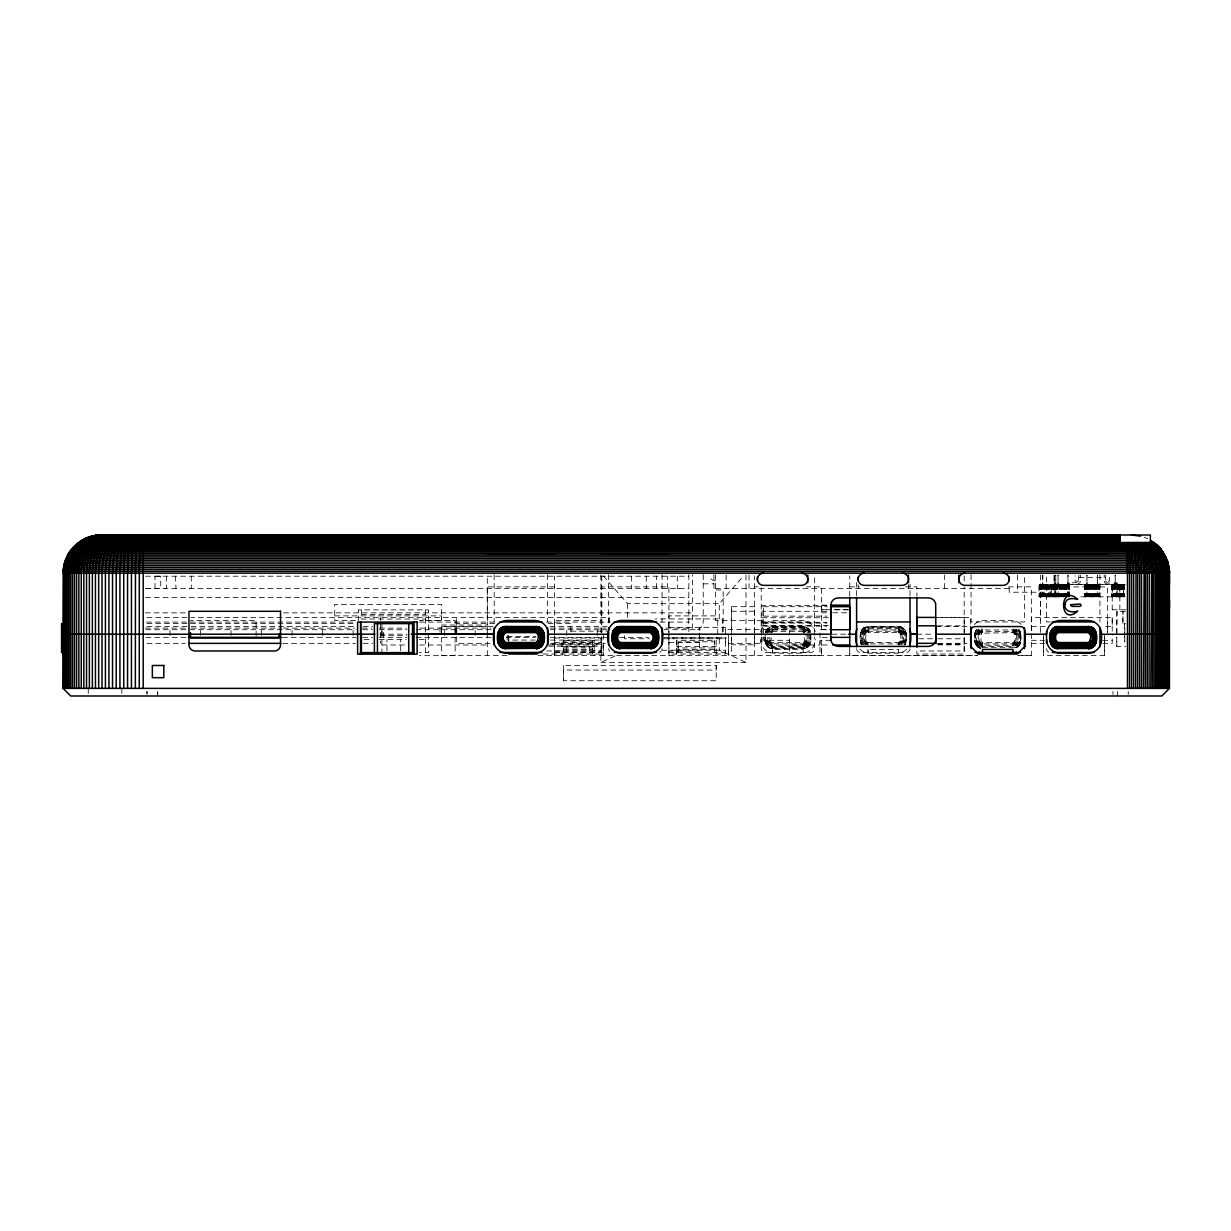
<?xml version="1.0" encoding="UTF-8"?>
<svg xmlns="http://www.w3.org/2000/svg" width="1231" height="1231" viewBox="0 0 1231 1231"><rect width="100%" height="100%" fill="white"/><g stroke="black" fill="none" stroke-linecap="round" stroke-linejoin="round"><path stroke-width="0.75" stroke-dasharray="5 3.75" d="M147.012 694.469L147.012 691.422L147.012 695.992M155.014 588.418L155.014 576.2M166.462 576.2L166.462 588.418L162.23 588.418M170.001 635.458L170.001 629.733M191.267 576.2L191.267 588.418L187.312 588.418M200.515 635.458L200.515 629.733M231.043 635.458L231.043 629.718M256.125 636.196L256.125 620.455L190.497 620.455M261.557 635.458L261.557 629.718M292.086 635.458L292.086 629.733M322.599 635.458L322.599 629.733M353.128 635.458L353.128 629.733M358.359 621.04L358.375 609.884L428.573 609.884L428.557 652.615L419.279 652.615M361.422 609.884L361.422 619.039L425.511 619.039M381.902 653.876L381.902 622.194M383.641 637.366L383.641 629.718M386.98 650.753L386.98 639.628M400.706 650.753L400.706 639.643M425.511 652.615L425.511 633.965M425.511 632.103L425.511 609.884M440.006 632.365L440.006 625.04L487.307 625.04L487.307 575.139M441.529 637.35L441.529 655.554L508.418 655.554M441.529 632.303L441.529 626.564L492.862 626.564M444.683 635.458L444.683 629.718M455.147 637.35L455.147 655.661L419.463 655.661M455.147 632.488L455.147 620.47L419.463 620.47M456.67 632.334L456.67 617.408M475.197 635.442L475.197 629.718M487.307 655.554L487.322 626.564L441.529 626.579M507.157 640.305L507.157 634.211M508.68 643.105L508.68 635.981M554.458 637.058L554.458 655.554L554.458 636.273M554.458 635.211L554.458 622.301M554.458 632.672L554.458 576.093M562.09 655.554L562.09 640.351L594.142 640.351L594.142 655.554M563.613 680.743L563.613 665.479L716.211 665.479L716.211 680.743L563.613 680.743L563.613 665.479M566.66 651.091L566.66 646.829L589.557 646.829L589.557 651.091M566.768 635.442L566.768 629.733M597.281 635.442L597.281 629.718M603.298 634.196L603.298 655.538L603.298 644.105L551.38 644.121M609.022 622.901L609.022 617.408L191.005 617.423M624.532 635.719L624.532 638.766L649.46 638.766M676.542 640.351L676.542 655.569L676.542 640.351L716.211 640.351L716.211 655.569M678.066 652.507L678.066 641.828L714.688 641.828L714.688 654.03M716.211 665.479L716.211 670.064L563.613 670.049M719.273 638.766L719.273 650.214L745.986 662.432L745.986 637.966M722.335 632.288L722.335 618.931L655.215 618.931M715.457 615.885L668.91 615.885L668.91 654.03L725.367 654.03L725.382 637.858M668.91 627.333L725.367 627.333L725.367 629.61L762.081 629.626M537.916 655.584L728.429 655.569L728.429 638.027L668.91 638.027M731.476 637.75L731.476 655.508L977.814 655.569L849.744 655.508L849.744 650.183M731.476 632.303L731.476 606.683L754.372 606.683L754.372 635.288M754.372 655.508L754.372 634.196M754.372 632.303L754.372 575.954M761.235 637.196L761.235 648.645A3.816 3.816 0 0 0 765.051 652.461L810.829 652.461A3.816 3.816 0 0 0 814.645 648.645L814.645 637.196M761.235 635.288L761.235 587.879M804.735 637.581L804.689 641.351L803.197 642.536L772.022 642.382L769.375 647.891L765.39 642.674L765.051 634.196C763.836 639.843 765.328 648.691 772.683 648.645L803.197 648.645C808.875 648.752 811.906 642.613 810.829 637.581M772.683 649.414L772.683 652.461L772.683 649.414L803.197 649.414L803.197 652.461L803.197 649.414M803.197 648.491L804.859 648.306L803.197 642.536L803.197 648.645A7.632 7.632 0 0 0 810.829 641.012L810.829 634.196M814.645 635.288L814.645 574.646M821.508 609.73L830.925 609.73L821.508 609.73L821.508 586.879L806.167 586.879M849.744 644.998L849.744 655.508M849.744 596.404L849.744 575.939M856.607 595.604L856.607 582.448M860.623 642.705L866.686 641.674L861.177 644.321C859.069 638.104 859.269 626.81 868.055 626.517L868.055 632.626C864.778 633.688 864.839 641.52 868.055 642.536L898.584 642.536C901.877 641.459 901.738 633.688 898.584 632.626L868.055 632.626L866.362 626.702M868.055 649.414L868.055 652.461L868.055 649.414L898.584 649.414L898.584 652.461M861.454 644.829A7.632 7.632 0 0 1 860.423 641.012C859.469 635.442 860.746 626.641 868.055 626.671L898.584 626.517C907.37 626.81 907.57 638.104 905.447 644.321L899.953 641.674M910.017 595.604L910.017 584.11M964.196 620.455L964.196 654.015L916.895 654.03L916.895 647.152M944.362 588.418L944.362 575.062M964.196 637.504L964.196 650.968L916.895 650.968M964.196 632.303L964.196 586.879M971.059 574.646L971.059 621.932L1024.469 621.932L1024.469 574.646M977.845 646.86L980.845 648.306C972.967 646.413 973.367 635.119 976.552 629.395L981.322 633.196L1013.036 632.626C1016.191 633.688 1016.329 641.459 1013.036 642.536L982.169 642.505L980.984 641.012L981.322 633.196M1019.899 630.841L1014.221 633.196L1018.991 629.395C1021.961 634.888 1022.484 644.367 1016.344 647.891L1013.698 642.382L1014.59 647.86C1021.915 645.706 1021.484 635.273 1018.529 629.764M1040.503 632.472L1040.503 586.91L1107.638 586.91L1107.638 632.303M1042.719 575.062L1042.965 596.804M1104.592 637.796L1104.592 655.569L1043.549 655.569L1043.549 634.196M1054.213 575.062L1054.29 596.804L1054.198 575.062L1054.244 584.602L1124.919 584.587M1058.06 584.602L1058.06 575.062L1058.183 596.804M1086.958 584.602L1086.958 575.062L1086.896 596.804M1097.637 584.602L1097.637 575.062L1097.698 596.804M1104.592 655.569L1104.592 634.196M1107.638 632.472L1107.638 620.455M1008.327 586.879L1031.347 586.879L1031.347 632.303L1031.347 617.408L1112.224 617.408L1112.224 626.564L1102.822 626.564M1112.224 609.945L1112.224 584.587L1112.116 596.804M1115.194 584.602L1115.194 575.062L1115.209 584.587L1115.194 583.079M1116.794 646.398L1116.794 637.166L1116.809 646.398L1125.703 646.398M1119.856 609.945L1119.856 584.587L1119.795 596.804M1124.795 641.828L1124.795 623.517M766.713 629.395L770.421 632.349L772.037 631.334L772.683 632.626L772.683 626.517L770.991 626.702L772.022 632.765L769.375 627.271L765.236 632.442L769.437 627.41M769.79 637.581L770.083 642.259L772.037 643.828L803.197 643.905L803.858 642.382L806.505 647.891M867.409 631.334C863.223 633.226 863.146 642.951 868.055 643.905L898.584 643.905C903.616 642.982 903.616 632.165 898.584 631.257L868.055 631.257L867.393 632.765L864.747 627.271M899.507 645.09L899.245 642.382L900.384 644.782C904.77 641.659 904.831 630.795 898.584 629.98L868.055 629.98C861.792 630.795 861.869 641.659 866.239 644.782L867.393 642.382M981.322 628.949L981.846 632.765L980.199 629.349C974.783 632.872 974.998 645.629 982.507 646.352L1013.036 646.352C1020.545 645.629 1020.761 632.872 1015.344 629.349L1013.698 632.765M1078.941 575.062L1078.387 582.509L1067.492 583.079L1067.492 584.602M770.991 648.46L772.345 642.505M804.905 626.702L803.535 632.657L809.167 629.395L803.197 626.517L771.021 626.856M867.132 645.09L867.717 642.505M900.276 626.702L898.922 632.657L899.83 631.549M982.169 642.505L980.953 647.86C973.629 645.706 974.06 635.273 977.014 629.764M1014.221 628.949L1013.375 632.657L1014.282 631.549C1017.529 634.196 1017.868 642.936 1013.036 643.905L982.507 643.905C977.476 642.982 977.476 632.165 982.507 631.257L1014.282 631.549M765.836 632.58L768.298 628.656L772.683 627.118L804.766 627.302L808.69 629.764L810.044 632.58M766.544 632.749L768.76 629.226L772.683 627.841L804.597 628.01L808.121 630.226L809.336 632.749M767.482 632.965L769.36 629.98L772.683 628.81L804.382 628.949L807.367 630.826L808.398 632.965M975.214 632.488L976.66 629.487M1019.76 644.259L1020.314 642.674L1014.513 641.351M803.858 632.765L806.505 627.271M899.245 632.765L901.892 627.271M979.199 647.891L981.846 642.382M804.458 631.549L803.197 632.626L803.197 626.517M899.215 631.334L898.584 632.626L898.584 626.517M1013.667 631.334L1013.036 632.626L1013.036 628.81M902.754 644.336C905.2 639.566 905.724 629.441 898.584 628.81L868.055 628.81C860.915 629.441 861.438 639.566 863.885 644.336M904.077 645.398C907.385 639.628 907.232 627.61 898.584 627.118L868.055 627.118C859.392 627.61 859.253 639.628 862.562 645.398M767.929 646.983L772.022 642.382M804.151 632.949L807.967 628.179M864.731 645.182L867.101 642.213L865.808 642.813M899.522 632.949L903.339 628.179M977.753 646.983L981.553 642.213L980.261 642.813M1013.99 632.949L1016.96 629.226C1021.53 634.073 1021.284 646.69 1013.036 647.306L982.507 647.306C974.244 646.69 974.013 634.073 978.583 629.226L981.553 632.949M719.273 618.931L719.273 603.667L743.555 575.923M803.843 643.828L806.013 641.659L806.09 634.15M807.859 646.86L809.044 645.675M905.447 630.841L900.061 633.811L906.016 632.442M1015.637 632.888L1014.513 633.811L1020.468 632.442L1020.668 641.012A7.632 7.632 0 0 1 1016.852 647.629M766.713 645.767L771.483 641.966L771.16 637.581M866.87 641.966L863.131 644.936C860.192 639.597 860.038 628.395 868.055 627.841L898.584 627.841C906.585 628.395 906.447 639.597 903.508 644.936L899.769 641.966L900.384 643.274M904.539 629.395L899.769 633.196L901.184 632.888M976.552 645.767L981.322 641.966M1016.283 647.752L1017.698 646.86M765.236 642.705L771.16 641.012L765.051 641.012L765.205 637.581M865.239 641.659L866.532 641.012L860.423 641.012M901.384 633.503L900.107 634.15L906.216 634.15L906.216 641.012L905.862 642.674L900.061 641.351M975.075 642.705L980.984 641.012L974.875 641.012L974.875 634.15A7.632 7.632 0 0 1 975.906 630.38M1015.837 633.503L1014.559 634.15L1020.668 634.15L1020.514 641.012L1014.559 641.012M765.805 644.321L771.314 641.674L769.867 641.659M810.644 632.442L810.075 630.841L806.967 632.334L803.197 629.98L772.683 629.98L768.913 632.334L765.805 630.841M975.629 644.321L981.138 641.674L979.691 641.659M770.421 642.813L771.483 641.966M600.882 637.966L600.882 662.432L615.915 655.554M769.375 627.271L770.991 626.702M772.037 631.334L803.843 631.334M1077.033 584.602L1080.203 582.478L1080.464 575.062M677.296 576.2L677.296 588.418L678.927 588.418M156.799 576.2L160.738 576.2L160.738 588.418M145.581 576.2L688.852 576.2M175.479 576.2L176.002 588.418M1078.941 577.354L1105.653 577.354M1078.941 581.17L1075.125 581.17L1075.125 575.693M1105.653 575.062L1105.653 581.17L1109.47 581.17L1109.47 575.693M703.24 583.833L713.934 583.833M1045.565 584.602L1042.719 584.602L1042.795 575.062M1125.119 584.602L1038.979 584.602L1038.979 596.804L1063.692 596.804M554.458 586.895L487.307 586.895L487.307 625.04M754.372 586.879L758.204 586.879M849.744 586.879L859.346 586.879M905.385 586.879L916.895 586.879L916.895 596.343M145.997 588.418L159.261 588.418M656.523 588.418L656.323 576.2M667.571 588.418L667.771 576.2M145.489 588.418L688.852 588.418M715.457 588.418L1009.22 588.418M1080.849 596.804L1125.119 596.804M145.581 597.574L688.852 597.574M603.313 575.923L627.595 603.667L719.273 603.667M821.508 605.16L827.155 605.16M826.94 605.544L762.081 605.544L762.081 643.351L725.367 643.351L725.367 627.333M830.756 640.305L819.984 640.305L819.984 655.661L789.471 655.661L789.471 640.305L763.605 640.305L763.605 606.745L827.155 606.683M847.867 609.745L832.802 609.73L849.744 609.73M1112.224 609.791L1127.488 609.791M731.476 611.253L754.372 611.253M826.909 611.299L763.605 611.315L763.605 606.745M1125.334 611.299L1116.794 611.299L1116.794 635.319L1117.148 611.315M145.273 612.853L185.589 612.853M283.53 612.853L692.561 612.853M821.508 612.776L830.925 612.776M832.802 612.776L849.744 612.776M361.422 614.454L425.511 614.469M334.709 615.885L441.529 615.885L441.529 620.455L420.556 620.455M763.605 616.146L826.909 616.146M147.012 617.423L189.097 617.423M964.196 617.408L937.699 617.408L970.69 617.408L970.69 624.748M762.081 617.747L830.756 617.747M355.697 620.455L334.709 620.455L334.709 604.436L441.529 604.436L441.529 620.455M556.35 620.455L601.759 620.455M762.081 620.47L715.457 620.455L715.457 574.785M761.235 621.932L814.645 621.932M1050.335 621.932L1046.519 621.932L1046.519 574.646M146.458 622.086L356.098 622.086M419.571 622.086L494.585 622.086M546.518 622.086L609.991 622.086M660.001 622.086L688.852 622.086M762.081 622.332L826.94 622.332M763.605 623.101L826.909 623.086M147.012 623.532L189.097 623.517M190.497 623.517L355.513 623.517M494.739 623.517L456.67 623.517L456.67 632.534M548.026 623.517L570.861 623.517L570.861 635.442M1122.934 623.517L1122.934 611.299L1122.918 623.517L1125.334 623.517M762.081 625.379L830.756 625.379M937.699 625.81L964.196 625.81M763.605 626.148L826.909 626.148M147.012 626.579L189.097 626.579M191.005 626.579L355.513 626.564M363.16 626.564L372.716 626.564M549.98 626.564L607.114 626.564M935.929 626.564L967.027 626.564M1031.347 626.564L1046.396 626.564M900.246 626.856L868.055 626.671A7.632 7.632 0 0 0 860.423 634.196L866.532 634.15M145.273 628.118L189.436 628.118M191.359 628.118L281.607 628.118M283.53 628.118L354.59 628.118M362.268 628.118L371.87 628.118M379.548 628.118L406.43 628.118M419.879 628.118L490.923 628.118M550.457 628.118L606.144 628.118M665.679 628.118L692.561 628.118L692.561 574.708M763.605 629.641L789.471 629.626L789.471 644.982L819.984 644.982L819.984 629.641L830.74 629.641M145.966 629.718L356.098 629.718M362.653 629.733L372.531 629.718M379.179 629.718L407.03 629.718M416.063 629.718L491.369 629.718M550.365 629.718L606.821 629.733M663.848 629.718L700.285 629.718M821.508 629.718L827.155 629.718M570.861 631.149L607.114 631.149M379.733 634.196L407.076 634.196M831.956 634.196L849.744 634.196M916.895 634.196L933.929 634.196M974.875 634.15L980.984 634.15M380.117 635.719L406.815 635.719M507.157 636.489L535.993 636.489M145.966 637.35L186.85 637.35M282.422 637.35L356.098 637.35M362.653 637.35L372.531 637.35M379.179 637.35L407.03 637.35M416.063 637.35L491.369 637.35M506.126 637.35L535.454 637.35M550.365 637.35L606.821 637.35M619.608 637.35L648.537 637.35M663.848 637.35L723.182 637.35M827.155 637.366L821.523 637.366L821.508 655.508L821.523 644.998L830.925 644.998M554.458 638.058L601.759 638.058L601.759 655.554L601.759 586.895L668.91 586.895L668.91 632.303M663.878 638.766L722.335 638.766M918.788 638.781L935.822 638.781M937.714 638.781L964.196 638.781M364.084 639.628L371.716 639.628M379.348 639.628L406.276 639.643M419.279 639.643L428.557 639.643M535.27 640.074L508.68 640.074L508.68 634.196M550.472 640.074L601.759 640.074M1031.347 640.305L1044.504 640.305M1102.822 640.305L1112.224 640.305M804.735 641.012L810.829 641.012M900.107 641.012L906.216 641.012A7.632 7.632 0 0 1 905.185 644.829M592.603 641.828L563.613 641.828L563.613 654.03L563.613 652.507M554.458 642.582L601.759 642.582M668.91 642.582L699.439 642.582L699.439 627.333L699.439 651.091L668.91 651.091M147.028 643.367L185.281 643.351M282.822 643.351L355.513 643.351M363.16 643.351L372.731 643.336M490.107 643.336L456.67 643.336L456.67 634.196M550.472 643.336L605.39 643.351M937.714 643.336L967.027 643.351M1031.347 643.351L1044.504 643.351M1102.822 643.351L1112.224 643.351L1112.224 634.027M937.699 644.121L964.196 644.121M381.902 644.982L406.322 644.982M419.463 644.982L487.322 644.982M548.58 644.875L601.759 644.875M937.714 644.875L964.196 644.875M548.58 646.183L601.759 646.183M562.09 646.46L594.142 646.46M676.542 646.46L716.211 646.46M563.613 649.46L592.603 649.46M714.688 649.46L678.066 649.46L678.066 654.03M661.97 650.214L725.367 650.214L725.367 654.03M546.672 650.968L601.759 650.968M554.458 651.091L601.759 651.091M554.458 652.507L601.759 652.507M668.91 652.507L725.367 652.507M554.458 652.615L601.759 652.615M542.871 654.03L601.759 654.03M1031.347 655.508L1017.96 655.508L1031.347 655.508L1031.347 634.027M600.882 662.432L745.986 662.432M646.26 576.2L646.26 588.418M1107.561 584.602L1104.376 582.478L1104.13 575.062M771.021 648.306L772.683 648.491L772.683 642.536M975.075 632.442L981.03 633.811M860.623 632.442L866.562 633.811M804.689 641.351L810.644 642.705M804.859 626.856L806.443 627.41M1144.153 537.239L1147.615 538.67M1014.406 641.674L1019.899 644.321M975.629 630.841L981.138 633.488M861.177 630.841L866.686 633.488M804.582 641.674L810.075 644.321M1018.991 645.767L1014.221 641.966L1014.836 643.274M862.085 629.395L866.87 633.196M809.167 645.767L804.397 641.966L804.997 643.274M903.246 628.302L904.431 629.487M807.859 628.302L809.044 629.487M1017.791 646.983L1013.99 642.213L1014.282 643.613M901.908 645.182L899.522 642.213L899.83 643.613M863.3 628.179L867.101 632.949M807.967 646.983L804.151 642.213L804.458 643.613M767.929 628.179L771.729 632.949M976.66 645.675L975.214 642.674L975.029 634.15M809.167 629.395L810.075 630.841M1013.667 643.828L1013.036 642.536L1013.036 648.045M981.876 631.334L982.507 632.626L982.507 628.81M899.215 643.828L898.584 642.536L898.584 645.182M1019.76 630.903L1020.314 632.488M860.761 642.674L861.315 644.259M1105.653 581.17L1107.561 583.079L1117.086 583.079L1117.194 596.804M1128.242 691.422L1128.242 694.469M1124.518 584.602L1124.518 596.804M1124.426 623.517L1124.426 641.828M1123.934 584.602L1123.949 596.804M1123.103 584.602L1123.103 596.804M1122.887 584.602L1122.887 596.804M1122.395 584.602L1122.395 596.804M1121.933 584.602L1121.933 596.804M1121.487 584.602L1121.487 596.804M1121.087 584.602L1121.087 596.804M1120.718 584.602L1120.718 596.804M1120.379 584.602L1120.379 596.804M1120.072 584.602L1120.072 596.804M1119.364 584.602L1119.564 596.804M1119.194 584.602L1119.194 596.804M1118.902 584.602L1118.917 596.804M1118.764 584.602L1118.579 596.804M1118.333 584.602L1118.333 596.804M1118.01 584.602L1118.01 596.804M1117.64 584.602L1117.64 596.804M1117.563 691.422L1117.563 695.992M1116.948 583.079L1116.948 584.602M1116.532 583.079L1116.702 596.804M1116.148 584.602L1116.148 596.804M1115.917 583.079L1115.917 584.602M1115.563 584.602L1115.563 596.804M1114.932 584.602L1114.917 596.804M1114.255 584.602L1114.255 596.804M1113.563 584.602L1113.563 596.804M1112.993 691.422L1112.993 694.469M1112.839 584.602L1112.855 596.804M1112.224 617.408L1112.224 632.288M1111.378 584.602L1111.378 596.804M1099.929 574.646L1099.929 621.932M1099.775 584.602L1099.775 596.804M1099.345 584.602L1099.345 596.804M1099.021 584.602L1099.021 596.804M1098.637 584.602L1098.637 596.804M1098.19 584.602L1098.19 596.804M1097.129 584.602L1097.129 596.804M1096.529 584.602L1096.529 596.804M1095.898 584.602L1095.898 596.804M1095.221 584.602L1095.221 596.804M1094.513 584.602L1094.513 596.804M1093.79 584.602L1093.79 596.804M1093.051 584.602L1093.051 596.804M1092.297 584.602L1092.297 596.804M1091.543 584.602L1091.543 596.804M1090.804 584.602L1090.804 596.804M1090.081 584.602L1090.081 596.804M1089.373 584.602L1089.373 596.804M1088.696 584.602L1088.696 596.804M1088.05 584.602L1088.05 596.804M1087.45 584.602L1087.45 596.804M1086.404 584.602L1086.404 596.804M1085.957 584.602L1085.957 596.804M1085.573 584.602L1085.573 596.804M1085.25 584.602L1085.25 596.804M1084.988 584.602L1084.988 596.804M1084.819 584.602L1084.819 596.804M1084.696 584.602L1084.665 596.804M1069.4 583.079L1069.37 596.804M1069.262 584.602L1069.262 596.804M1069.077 584.602L1069.077 596.804M1068.677 583.079L1068.831 596.804M1068.508 584.602L1068.508 596.804M1068.062 583.079L1068.123 593.311M1067.646 583.079L1067.677 596.804M1067.169 584.602L1067.169 596.804M1066.615 584.602L1066.615 596.804M1066.015 584.602L1066.015 596.804M1065.369 584.602L1065.369 596.804M1064.692 584.602L1064.692 596.804M1063.984 584.602L1063.984 596.804M1063.261 584.602L1063.261 596.804M1062.522 584.602L1062.522 596.804M1061.768 584.602L1061.768 596.804M1061.03 584.602L1061.03 596.804M1060.291 584.602L1060.291 596.804M1059.552 584.602L1059.552 596.804M1058.86 584.602L1058.86 596.804M1057.537 584.602L1057.537 596.804M1056.937 584.602L1056.937 596.804M1056.383 584.602L1056.383 596.804M1055.875 596.804L1055.767 575.062L1055.69 596.804M1055.429 584.602L1055.429 596.804M1055.044 584.602L1055.044 596.804M1054.721 584.602L1054.905 596.804M1054.475 584.602L1054.475 596.804M1053.859 584.602L1053.859 596.804M1053.505 584.602L1053.659 596.804M1053.274 584.602L1053.274 596.804M1053.028 584.602L1053.028 596.804M1052.844 584.602L1052.844 596.804M1052.443 584.602L1052.443 596.804M1052.397 584.602L1052.397 596.804M1051.92 584.602L1051.92 596.804M1051.797 584.602L1051.797 596.804M1051.428 584.602L1051.428 596.804M1051.074 596.804L1051.074 584.602L1051.182 592.219L1009.22 592.219L1009.22 586.51M1050.335 584.602L1050.335 596.804M1049.581 584.602L1049.581 596.804M1048.874 584.602L1048.874 596.804M1048.212 584.602L1048.212 596.804M1047.627 584.602L1047.627 596.804M1047.15 584.602L1047.15 596.804M1046.812 584.602L1046.812 596.804M1045.781 584.602L1045.781 596.804M1045.042 584.602L1045.042 596.804M1044.334 584.602L1044.334 596.804M1043.626 584.602L1043.626 596.804M1043.549 637.75L1043.549 655.569M1042.334 584.602L1042.334 596.804M1041.734 584.602L1041.734 596.804M1041.195 584.602L1041.195 596.804M1040.687 584.602L1040.687 596.804M1040.503 575.062L1040.503 620.455M1040.257 584.602L1040.257 596.804M1039.872 584.602L1039.872 596.804M1039.549 584.602L1039.549 596.804M1039.303 584.602L1039.303 596.804M1017.606 575.062L1017.606 592.219M982.507 642.536L982.507 648.045M964.196 575.939L964.196 583.232M908.493 584.602L908.493 588.418M868.055 642.536L868.055 645.182M858.145 584.602L858.145 588.418M821.508 606.683L821.508 632.411M810.675 634.15L810.675 641.012M810.229 634.15C811.306 639.443 810.26 648.045 803.197 648.045L772.683 648.045C767.313 648.137 764.62 642.274 765.651 637.581M809.506 634.15C810.398 638.997 809.875 647.275 803.197 647.306L771.283 647.152L767.005 643.751L766.39 637.581M808.536 634.15C809.152 638.412 809.352 646.244 803.197 646.352L772.683 646.352C768.206 646.413 766.498 641.305 767.344 637.581M807.382 634.15L806.967 642.828L803.197 645.182L771.745 645.09L768.913 642.828L768.513 637.581M754.372 637.196L754.372 644.829L731.476 644.829L731.476 637.196M749.033 575.062L749.033 588.418M745.986 575.062L745.986 632.288M731.476 606.683L731.476 635.288M728.429 634.242L728.429 655.569M726.136 575.062L726.136 588.418M723.182 631.657L723.182 589.941L713.934 589.941L713.934 574.677M717.75 620.455L717.75 634.196M714.688 640.305L714.688 647.937L678.066 647.937L678.066 640.305M703.24 574.585L703.24 622.086A7.632 7.632 0 0 1 695.607 629.718M688.852 574.615L688.852 631.672M668.91 634.242L668.91 655.569M662.047 574.646L662.047 621.932M631.518 576.2L631.518 588.418M627.595 603.667L627.595 618.931M609.022 617.408L609.022 622.563M608.637 574.646L608.637 621.932M601.759 576.093L601.759 632.672M600.882 575.062L600.882 632.288M592.603 640.305L592.603 654.03L592.603 647.937L563.613 647.937L563.613 640.305M547.595 574.631L547.595 621.932M494.185 574.631L494.185 621.932M487.322 629.718L487.322 635.442M455.147 629.718L455.147 635.442M441.529 629.718L441.529 635.442M381.902 629.718L381.902 637.35M380.379 617.408L380.379 620.47M380.379 623.517L380.379 643.351M121.823 688.375L121.823 694.084M88.263 688.375L88.263 694.084M974.321 624.486A13.741 13.741 0 0 1 984.031 620.455L1011.513 620.455A13.741 13.741 0 0 1 1021.222 624.486M760.743 631.518A13.741 13.741 0 0 1 774.207 620.455L801.673 620.455A13.741 13.741 0 0 1 815.153 631.518M715.457 580.786A6.109 6.109 0 0 1 709.564 576.262M1048.874 652.168A3.816 3.816 0 0 1 1046.519 648.645M660.924 651.337A3.816 3.816 0 0 1 659.693 652.168M662.047 648.645A3.816 3.816 0 0 1 661.755 650.106M609.745 651.337A3.816 3.816 0 0 1 608.637 648.645M772.683 648.645A7.632 7.632 0 0 1 765.051 641.012M765.313 632.226A7.632 7.632 0 0 1 772.683 626.564L803.197 626.671A7.632 7.632 0 0 1 810.567 632.226M856.607 648.645A3.816 3.816 0 0 0 860.423 652.461L906.216 652.461A3.816 3.816 0 0 0 910.017 648.645M898.584 626.564A7.632 7.632 0 0 1 906.216 634.196M980.538 648.383A7.632 7.632 0 0 1 974.875 641.012M1019.637 630.38A7.632 7.632 0 0 1 1020.668 634.196M760.481 639.489A13.741 13.741 0 0 0 774.207 653.215L801.673 653.215A13.741 13.741 0 0 0 815.414 639.489M859.869 649.199A13.741 13.741 0 0 0 869.578 653.215L897.06 653.215A13.741 13.741 0 0 0 906.77 649.199M157.691 691.422L157.691 694.469L157.691 691.422M1067.969 575.062L1067.969 584.587L1067.969 575.062M978.445 633.211C978.276 636.996 976.66 644.813 982.507 645.182L1013.036 645.182C1019.714 644.413 1019.714 630.734 1013.036 629.98L982.507 629.98L979.907 630.888L978.445 633.211M1123.457 596.804L1123.457 584.602L1123.395 596.804"/><path stroke-width="1.5" d="M61.55 652.615L61.55 623.609M63.058 654.138L63.073 634.196L374.839 634.196M1169.45 584.602L1169.404 571.276L63.12 571.276L64.72 562.075L1167.804 562.075L1169.035 567.553L63.489 567.553L63.073 688.375L70.706 695.992L1161.818 695.992L1169.45 688.375L1169.404 571.276L1168.619 565.706L63.812 565.706L63.581 567.553M68.197 557.889L68.197 554.073L69.09 554.073M95.464 688.375L95.464 573.154C95.633 558.597 100.465 538.286 117.083 535.054M190.497 632.58L190.497 638.012L279.006 638.012L279.006 634.196M361.406 652.599L361.422 633.95M374.393 652.615L374.393 623.609L412.539 623.625L412.539 652.615M377.44 652.615L377.44 623.609M408.723 652.615L408.723 623.625M414.062 654.138L414.062 622.086M537.809 648.291L505.633 648.629C494.523 648.183 494.523 626.948 505.633 626.502L536.147 626.548C547.256 626.887 547.241 648.214 536.147 648.629C534.285 644.413 541.84 635.827 536.147 632.611L505.633 632.611C502.463 633.688 502.325 641.443 505.633 642.536L536.147 642.536M536.147 648.629A7.632 7.632 0 0 0 543.779 640.997L543.779 634.134A7.632 7.632 0 0 0 536.147 626.548L536.147 632.611L537.839 626.702M548.364 634.242L548.364 639.535A13.741 13.741 0 0 1 534.623 653.276L507.157 653.276A13.741 13.741 0 0 1 493.416 639.535L493.416 634.242A13.741 13.741 0 0 1 507.157 620.455L534.623 620.455A13.741 13.741 0 0 1 548.364 634.196L607.868 634.242A13.741 13.741 0 0 1 621.609 620.455L649.076 620.455A13.741 13.741 0 0 1 662.817 634.196L830.756 634.196L831.002 603.559A7.632 7.632 0 0 1 838.373 597.897L928.297 597.912A7.632 7.632 0 0 1 935.668 603.559L935.929 638.781A7.632 7.632 0 0 1 928.297 646.413L838.373 646.413A7.632 7.632 0 0 1 830.756 638.781M607.868 634.242L607.868 639.535A13.741 13.741 0 0 0 621.609 653.276L649.076 653.276A13.741 13.741 0 0 0 662.817 639.535L662.817 634.242M619.439 631.334L650.599 631.257C655.646 632.165 655.646 642.982 650.599 643.905L620.085 643.905C615.161 642.951 615.238 633.226 619.439 631.334L620.085 632.626L620.085 626.517C608.991 626.871 608.96 648.398 620.085 648.491L620.085 642.536C616.777 641.459 616.916 633.703 620.085 632.626L650.599 632.626C653.876 633.688 653.815 641.536 650.599 642.536L620.085 642.536L618.377 648.46L650.599 648.491C661.709 648.398 661.693 626.871 650.599 626.517L650.599 632.626L652.292 626.702M658.077 641.012L656.446 645.675L652.261 648.306L650.599 648.491L650.599 642.536M650.599 648.645A7.632 7.632 0 0 0 658.231 641.012L658.231 634.15A7.632 7.632 0 0 0 650.599 626.564L620.085 626.564A7.632 7.632 0 0 0 612.453 634.196L618.547 634.15L617.27 633.503M849.744 597.851L849.744 629.718L830.925 629.718M856.607 646.737L856.607 597.343M910.017 646.737L910.017 597.343M916.895 647.152L916.895 617.408L935.822 617.408M935.929 643.351L935.929 626.564M970.69 643.351L970.69 626.564M971.059 648.645L971.059 627.656M982.507 652.461L982.507 649.414L1013.036 649.414L1013.036 652.461M1024.469 648.645L1024.469 627.656M1057.321 631.334L1088.481 631.257C1093.528 632.165 1093.528 642.982 1088.481 643.905L1057.968 643.905C1053.059 642.951 1053.136 633.226 1057.321 631.334L1057.968 632.626L1057.968 626.517C1046.873 626.964 1046.873 648.198 1057.968 648.645L1088.481 648.491C1086.711 644.305 1094.144 635.781 1088.481 632.626L1057.968 632.626C1054.798 633.688 1054.675 641.459 1057.968 642.536L1088.481 642.536M1056.444 641.012L1050.489 641.012C1049.304 635.442 1050.674 626.641 1057.968 626.671L1088.481 626.564A7.632 7.632 0 0 1 1096.113 634.196L1096.113 641.012A7.632 7.632 0 0 1 1088.481 648.645C1099.591 648.198 1099.591 626.964 1088.481 626.517L1088.481 632.626L1090.189 626.702M1024.854 634.196L1046.612 634.196A13.741 13.741 0 0 1 1060.337 620.455L1087.804 620.455A13.741 13.741 0 0 1 1101.545 634.196L1101.545 639.535A13.741 13.741 0 0 1 1087.804 653.276L1060.337 653.276A13.741 13.741 0 0 1 1046.612 639.535M1169.45 608.283L1169.45 600.651M63.073 573.154L1169.45 573.154L1169.265 569.414L63.258 569.414M1168.988 688.375L1168.988 573.154C1169.204 561.29 1163.28 549.58 1153.786 542.517L1160.787 548.949L1166.542 558.551L65.982 558.551L64.32 563.89L1168.311 563.89M1169.25 688.375L1169.265 569.368M1164.495 688.375L1164.495 573.154C1165.095 561.659 1159.817 549.949 1151.047 542.517M1167.65 688.375L1167.65 573.154C1168.281 561.413 1162.264 549.672 1153.047 542.517M498.155 634.134L499.786 629.472L502.386 627.395M502.817 633.488L502.817 641.643L504.987 643.813L536.147 643.89C541.194 642.982 541.194 632.165 536.147 631.257L505.633 631.257L503.033 632.888L504.095 634.134L498.001 634.134A7.632 7.632 0 0 1 505.633 626.548L505.633 632.611L504.987 631.318M1095.775 642.674L1095.929 632.442M1168.188 688.375L1168.188 573.154C1169.142 561.382 1162.71 549.611 1153.462 542.517M504.371 643.598L504.679 642.197L500.863 646.967M618.824 643.613L619.131 642.213L615.315 646.983M1056.721 643.613L1057.014 642.213L1053.213 646.983M503.925 648.445L505.633 642.536L505.633 648.629A7.632 7.632 0 0 1 498.001 640.997L504.095 640.997M1050.489 641.012L1050.335 641.012A7.632 7.632 0 0 0 1057.968 648.645L1057.968 642.536L1056.275 648.46L1052.12 645.675L1050.674 642.674L1056.475 641.351M1155.663 688.375L1155.663 573.154C1156.663 562.305 1152.77 550.78 1145.599 542.517M1165.418 688.375L1165.418 573.154C1166.757 561.675 1160.602 549.811 1151.831 542.517M1161.187 688.375L1161.187 573.154C1162.526 561.998 1157.278 550.211 1149.169 542.517M1143.537 688.375L1144.122 569.414L1142.414 555.166L1138.06 542.517M1166.249 688.375L1166.249 573.154C1168.111 561.721 1161.295 549.688 1152.493 542.517M1129.55 688.375L1129.55 573.154L1130.35 571.276L1129.289 542.517M1164.941 555.166L67.582 555.166L65.397 560.305L1167.219 560.305L1167.804 562.075L1160.71 548.949L1150.908 540.424M1150.8 688.375L1151.585 569.414L1149.092 555.166L1142.783 542.517M503.833 643.259L504.433 641.951L499.663 645.767L503.956 648.291M618.285 643.274L618.885 641.966L614.115 645.767L612.792 642.674M1056.167 643.274L1056.767 641.966L1051.997 645.767M502.31 647.875L504.972 642.382L504.987 643.813M539.455 627.256L536.808 632.765L536.793 631.318M653.907 627.271L651.261 632.765L651.245 631.334M1054.659 647.891L1057.306 642.382L1057.321 643.828M1091.805 627.271L1089.143 632.765L1089.127 631.334M1162.372 688.375L1162.372 573.154L1163.295 571.276C1162.864 560.49 1158.386 549.672 1150.154 542.517M1157.155 688.375L1157.155 573.154L1158.017 569.414L1154.186 553.535L1146.877 542.517M67.674 555.166L68.505 553.535L1164.018 553.535M1137.675 688.375L1137.675 573.154L1138.752 569.414L1137.336 553.535L1134.643 542.517M542.886 644.244L541.994 645.66L537.347 641.951M614.238 629.487L612.792 632.488L612.607 641.012M68.597 553.535L72.968 547.533L1159.571 547.533M69.598 551.95L70.675 550.426L1161.941 550.426M1145.43 688.375L1145.43 573.154L1146.707 569.414L1144.291 553.535L1139.691 542.517M1158.571 688.375L1158.571 573.154L1160.002 571.276C1159.587 560.721 1155.771 549.965 1148.077 542.517M1152.478 688.375L1152.478 573.154L1153.847 569.414L1151.123 555.166L1144.23 542.517M537.101 632.949L540.901 628.164M651.553 632.949L655.354 628.179M1089.435 632.949L1093.251 628.179M1131.597 688.375L1131.597 573.154L1133.197 571.276L1131.104 542.517M1139.66 688.375L1139.66 573.154L1141.522 571.276L1140.029 555.166L1136.367 542.517M1119.856 540.424L81.615 540.424L71.829 548.949L1160.787 548.949M1147.261 688.375L1147.261 573.154L1149.262 571.276L1149.2 569.414L1146.461 553.535L1141.275 542.517M537.347 633.18L542.117 629.38M651.799 633.196L656.569 629.395M1089.681 633.196L1094.451 629.395M1133.643 688.375L1133.643 573.154L1136.013 571.276L1135.105 555.166L1132.889 542.517M99.573 535.054L86.632 537.901L74.337 546.179L1158.279 546.179M141.134 535.008L139.318 563.89L139.257 688.375M498.755 644.321L504.248 641.659M537.516 633.473L543.025 630.826M613.207 644.321L618.701 641.674M651.968 633.488L657.477 630.841L652.261 626.856L620.085 626.671M1051.089 644.321L1056.598 641.674M1089.866 633.488L1095.359 630.841M84.985 538.67L90.217 536.639L1119.856 536.639M616.839 627.41L618.408 626.856M1088.481 648.491L1091.728 647.752L1089.143 642.382M139.088 535.008L136.856 542.517L135.456 563.89L135.348 688.375M504.141 641.336L498.186 642.705M537.639 633.796L543.579 632.442M618.593 641.351L612.638 642.705M652.091 633.811L658.031 632.442M1089.974 633.811L1095.775 632.488M112.098 535.008C93.387 535.654 83.431 556.52 83.831 573.154L83.831 688.375M137.041 535.008C130.04 545.579 132.609 560.782 131.44 573.154L131.44 688.375M109.313 535.054C91.063 536.624 80.892 556.489 81.261 573.154L81.261 688.375M135.01 535.008C126.116 544.487 128.901 560.874 127.562 573.154L127.562 688.375M97.711 535.193C78.753 536.654 63.058 554.181 63.458 573.154L63.458 688.375M115.391 535.054C98.357 537.839 92.387 558.182 92.371 573.154L92.371 688.375M113.76 535.054C96.372 537.47 89.294 557.751 89.386 573.154L89.386 688.375M112.19 535.054C94.495 537.147 86.339 557.32 86.539 573.154L86.539 688.375M132.994 535.008C122.469 543.363 125.116 560.89 123.731 573.154L123.731 688.375M107.989 535.054C89.524 536.424 78.43 556.089 78.846 573.154L78.846 688.375M131.009 535.008C119.084 542.286 121.269 560.813 119.93 573.154L119.93 688.375M100.665 535.054C81.138 535.639 64.997 553.858 65.474 573.154L65.474 688.375M99.834 535.054C80.184 535.593 63.473 553.596 63.95 573.154L63.95 688.375M129.055 535.008C115.929 541.286 117.422 560.659 116.206 573.154L116.206 688.375M127.132 535.008C112.99 540.363 113.591 560.413 112.529 573.154L112.529 688.375M125.254 535.008C110.236 539.517 109.805 560.105 108.944 573.154L108.944 688.375M123.408 535.008C107.666 538.778 106.097 559.736 105.42 573.154L105.42 688.375M121.623 535.008C105.235 538.116 102.465 559.336 102.004 573.154L102.004 688.375M119.884 535.008C102.958 537.547 98.957 558.889 98.68 573.154L98.68 688.375M108.297 535.008C88.94 535.085 76.03 555.227 76.584 573.154L76.584 688.375M107.205 535.008C87.678 534.962 73.891 554.842 74.475 573.154L74.475 688.375M106.189 535.008C86.509 534.854 71.952 554.489 72.537 573.154L72.537 688.375M105.251 535.008C85.447 534.762 70.182 554.165 70.767 573.154L70.767 688.375M104.42 535.008C84.493 534.7 68.582 553.873 69.182 573.154L69.182 688.375M103.681 535.008C83.631 534.639 67.182 553.627 67.767 573.154L67.767 688.375M103.035 535.008C82.908 534.593 65.966 553.396 66.52 573.154L66.52 688.375M102.481 535.008C82.046 534.269 64.058 552.888 64.612 573.154L64.612 688.375M101.681 535.008L99.403 535.054L1150.37 535.008L1150.37 542.625M543.579 642.705L537.516 641.659L543.025 644.321M658.031 642.705L651.968 641.674L657.477 644.321M1095.929 642.705L1089.866 641.674L1095.359 644.321M1119.856 535.193L95.695 535.408L1119.856 535.408M1119.856 535.731L92.017 536.147L1119.856 536.147M88.37 537.239L1119.856 537.239M86.632 537.901L1119.856 537.901M84.924 538.67L1119.856 538.67M83.246 539.501L1119.856 539.501M80.03 541.425L1119.856 541.425M78.507 542.517L1154.032 542.517M77.03 543.656L1155.509 543.656M75.614 544.887L1156.925 544.887M69.505 551.95L1163.018 551.95M487.307 554.073L554.458 554.073M601.759 554.073L668.91 554.073M1040.503 554.073L1107.638 554.073M66.736 556.843L1165.788 556.843M830.925 605.16L849.744 605.16M830.925 606.683L849.744 606.683L849.744 646.629M499.909 621.932L541.871 621.932M614.361 621.932L656.323 621.932M856.607 621.932L910.017 621.932M1052.243 621.932L1094.205 621.932M916.895 625.81L935.822 625.81M505.633 626.656L539.393 627.395M411.262 634.196L493.416 634.196L417.124 634.196M537.67 634.134L543.779 634.134M652.122 634.15L658.231 634.15M848.498 634.196L855.853 634.196A13.741 13.741 0 0 1 856.899 628.933M935.929 634.196L970.69 634.196M1090.02 634.15L1096.113 634.15M1101.545 634.242L1169.45 634.196M188.389 637.35L281.083 637.35M830.925 637.366L849.744 637.366M543.779 640.997L537.67 640.997L538.963 641.643M618.547 641.012L612.453 641.012A7.632 7.632 0 0 0 620.085 648.645M658.231 641.012L652.122 641.012L653.415 641.659M1096.113 641.012L1090.02 641.012L1091.297 641.659M189.097 643.367L280.914 643.351M916.895 643.336L935.822 643.336M832.802 644.998L849.744 644.998M499.909 652.445L541.871 652.445M614.361 652.461L656.323 652.461M974.875 652.461L1020.668 652.461M1052.243 652.461L1094.205 652.461M360.268 652.615L413.708 652.615M508.68 654.03L537.178 654.03M63.073 688.375L1169.45 688.375M1131.304 535.008L1140.568 536.147M1051.089 630.841L1056.767 633.196L1051.997 629.395M613.207 630.841L618.885 633.196L614.115 629.395M498.755 630.826L504.433 633.18L499.663 629.38M1050.535 632.442L1056.475 633.811L1055.367 632.888M612.638 632.442L618.593 633.811L617.485 632.888M498.186 632.442L504.141 633.796L503.033 632.888M1091.728 627.41L1057.968 626.671A7.632 7.632 0 0 0 1050.335 634.196L1056.444 634.15L1055.152 633.503M618.408 648.306L616.839 647.752L619.424 642.382L619.439 643.828M1090.743 642.813L1089.435 642.213L1093.251 646.983M652.861 642.813L651.553 642.213L655.354 646.983M538.409 642.797L537.101 642.197L540.901 646.967M1089.681 641.966L1094.451 645.767M651.799 641.966L656.569 645.767M1127.488 571.276L1129.55 573.154M1143.537 573.154L1141.522 571.276L1141.614 688.375M1155.663 573.154L1153.939 571.276L1154.109 688.375M1137.675 573.154L1136.013 571.276L1135.674 688.375M1056.721 631.549L1057.629 632.657L1056.275 626.702M618.824 631.549L619.732 632.657L618.377 626.702M504.371 631.534L505.279 632.642L503.925 626.702M1150.8 573.154L1149.262 571.276L1149.062 688.375M1053.213 628.179L1057.014 632.949M615.315 628.179L619.131 632.949M500.863 628.164L504.679 632.949M1130.35 571.276L1131.597 573.154M1144.184 571.276L1145.43 573.154M1164.495 573.154L1163.295 571.276L1163.48 688.375M1161.187 573.154L1160.002 571.276L1159.925 688.375M541.994 629.472L542.886 630.888M1156.094 571.276L1157.155 573.154M1054.659 627.271L1057.306 632.765M651.261 642.382L653.907 647.891M616.762 627.271L619.424 632.765M536.808 642.382L539.455 647.875M502.31 627.256L504.972 632.765M1138.798 571.276L1139.66 573.154M1151.662 571.276L1152.478 573.154M1164.711 571.276L1165.418 573.154M1167.65 573.154L1166.988 571.276L1167.003 688.375M657.339 630.903L657.893 632.488M498.894 644.244L498.155 640.997M1161.725 571.276L1162.372 573.154M1146.769 571.276L1147.261 573.154M1168.988 573.154L1168.527 571.276L1168.65 688.375M1158.125 571.276L1158.571 573.154M1133.197 571.276L1133.643 573.154M1088.82 642.505L1090.189 648.46M650.937 642.505L652.292 648.46M536.485 642.49L537.839 648.445M1167.85 571.276L1168.188 573.154M1165.926 571.276L1166.249 573.154M1169.019 571.276L1169.25 573.154M543.44 632.472L543.625 634.134M1169.312 571.276L1169.404 573.154M830.74 606.729L830.74 616.146M1127.488 542.517L1127.488 688.375M1119.856 535.008L1119.856 542.517M1099.929 627.656L1099.929 646.737M1046.519 631.472L1046.519 642.921M1009.22 576.97L1009.22 580.786M958.857 575.062L958.857 582.694M916.895 598.066L916.895 644.875M908.493 575.062L908.493 582.694M858.145 576.97L858.145 580.786M855.853 634.196L855.853 639.489A13.741 13.741 0 0 0 856.899 644.736M830.756 605.529L830.756 640.305M807.782 575.062L807.782 582.694M757.419 576.97L757.419 580.786M662.047 627.656L662.047 644.829M608.637 627.656L608.637 644.829M547.595 627.656L547.595 644.813M494.185 627.656L494.185 644.813M143.196 535.054L143.196 688.375M1003.111 573.154A6.109 6.109 0 0 1 1009.22 579.262A6.109 6.109 0 0 1 1003.111 585.356L964.966 585.356A6.109 6.109 0 0 1 958.857 579.262A6.109 6.109 0 0 1 964.966 573.154M909.74 628.933A13.741 13.741 0 0 1 910.786 634.196L910.786 639.489A13.741 13.741 0 0 1 909.74 644.736M1024.977 631.518A13.741 13.741 0 0 1 1025.238 634.196L1025.238 639.489A13.741 13.741 0 0 1 1024.192 644.736M763.528 573.154A6.109 6.109 0 0 0 757.419 579.262A6.109 6.109 0 0 0 763.528 585.356L801.673 585.356A6.109 6.109 0 0 0 807.782 579.262A6.109 6.109 0 0 0 801.673 573.154M902.4 573.154A6.109 6.109 0 0 1 908.493 579.262A6.109 6.109 0 0 1 902.4 585.356L864.239 585.356A6.109 6.109 0 0 1 858.145 579.262A6.109 6.109 0 0 1 864.239 573.154M978.783 652.184A13.741 13.741 0 0 0 984.031 653.215L1011.513 653.215A13.741 13.741 0 0 0 1016.76 652.184M360.652 622.086L360.652 654.138L360.652 622.086M417.124 622.086L417.109 654.138L357.606 654.138L357.606 622.086L417.124 622.086M1065.123 603.805C1063.538 611.792 1072.847 613.023 1077.664 611.084C1058.875 628.025 1058.891 582.371 1077.694 599.328C1073.632 598.574 1066.184 597.02 1065.123 603.805M498.77 632.58C497.647 638.166 497.816 647.906 505.633 648.029L536.147 648.029C546.472 647.537 546.472 627.61 536.147 627.118L504.064 627.287L500.14 629.749L498.77 632.58M499.494 632.734C498.57 637.858 498.293 647.121 505.633 647.306L536.147 647.306C545.548 646.737 545.548 628.395 536.147 627.841L504.218 627.995L500.709 630.21L499.494 632.734M500.432 632.949C499.832 637.458 498.955 646.075 505.633 646.337L536.147 646.337C544.302 645.69 544.302 629.456 536.147 628.81L504.433 628.933L501.463 630.811L500.432 632.949M501.556 633.211C501.402 636.981 499.771 644.798 505.633 645.182L536.147 645.182C542.825 644.413 542.825 630.734 536.147 629.964L505.633 629.964L503.017 630.872L501.556 633.211M613.223 632.58C612.099 638.166 612.269 647.906 620.085 648.045L650.599 648.045C660.924 647.537 660.924 627.625 650.599 627.118L618.516 627.302L614.592 629.764L613.223 632.58M613.946 632.749C613.023 637.873 612.746 647.137 620.085 647.306L650.599 647.306C660.001 646.752 660.001 628.41 650.599 627.841L618.67 628.01L615.161 630.226L613.946 632.749M614.885 632.965C614.284 637.473 613.407 646.09 620.085 646.352L650.599 646.352C658.754 645.69 658.754 629.472 650.599 628.81L618.885 628.949L615.915 630.826L614.885 632.965M616.008 633.211C615.854 636.996 614.223 644.813 620.085 645.182L650.599 645.182C657.277 644.413 657.277 630.734 650.599 629.98L620.085 629.98L617.47 630.888L616.008 633.211M1051.12 632.58C1049.981 638.166 1050.166 647.906 1057.968 648.045L1088.481 648.045C1098.806 647.537 1098.806 627.625 1088.481 627.118L1056.398 627.302L1052.474 629.764L1051.12 632.58M1051.828 632.749C1050.905 637.873 1050.643 647.137 1057.968 647.306L1088.481 647.306C1097.883 646.752 1097.883 628.41 1088.481 627.841L1056.567 628.01L1053.044 630.226L1051.828 632.749M1052.767 632.965C1052.166 637.473 1051.289 646.09 1057.968 646.352L1088.481 646.352C1096.652 645.69 1096.652 629.472 1088.481 628.81L1056.783 628.949L1053.798 630.826L1052.767 632.965M1053.89 633.211C1053.736 636.996 1052.105 644.813 1057.968 645.182L1088.481 645.182C1095.175 644.413 1095.175 630.734 1088.481 629.964L1057.968 629.964L1055.367 630.888L1053.89 633.211M1070.708 604.744L1071.801 606.391L1080.049 606.391L1081.233 605.19L1080.049 604.006L1070.708 604.744M1024.854 646.398L1017.221 654.03L978.322 654.03L970.69 646.398L970.69 631.149A4.585 4.585 0 0 1 975.275 626.564L1020.284 626.564A4.585 4.585 0 0 1 1024.854 631.149L1024.854 646.398M280.53 611.299L188.974 611.299L188.974 644.875A6.109 6.109 0 0 0 195.083 650.984L274.436 650.984A6.109 6.109 0 0 0 280.53 644.875L280.53 611.299M916.895 634.196L910.786 634.196L916.895 634.196M163.8 665.479L152.352 665.479L152.352 677.681L163.8 677.681L163.8 665.479"/></g></svg>
